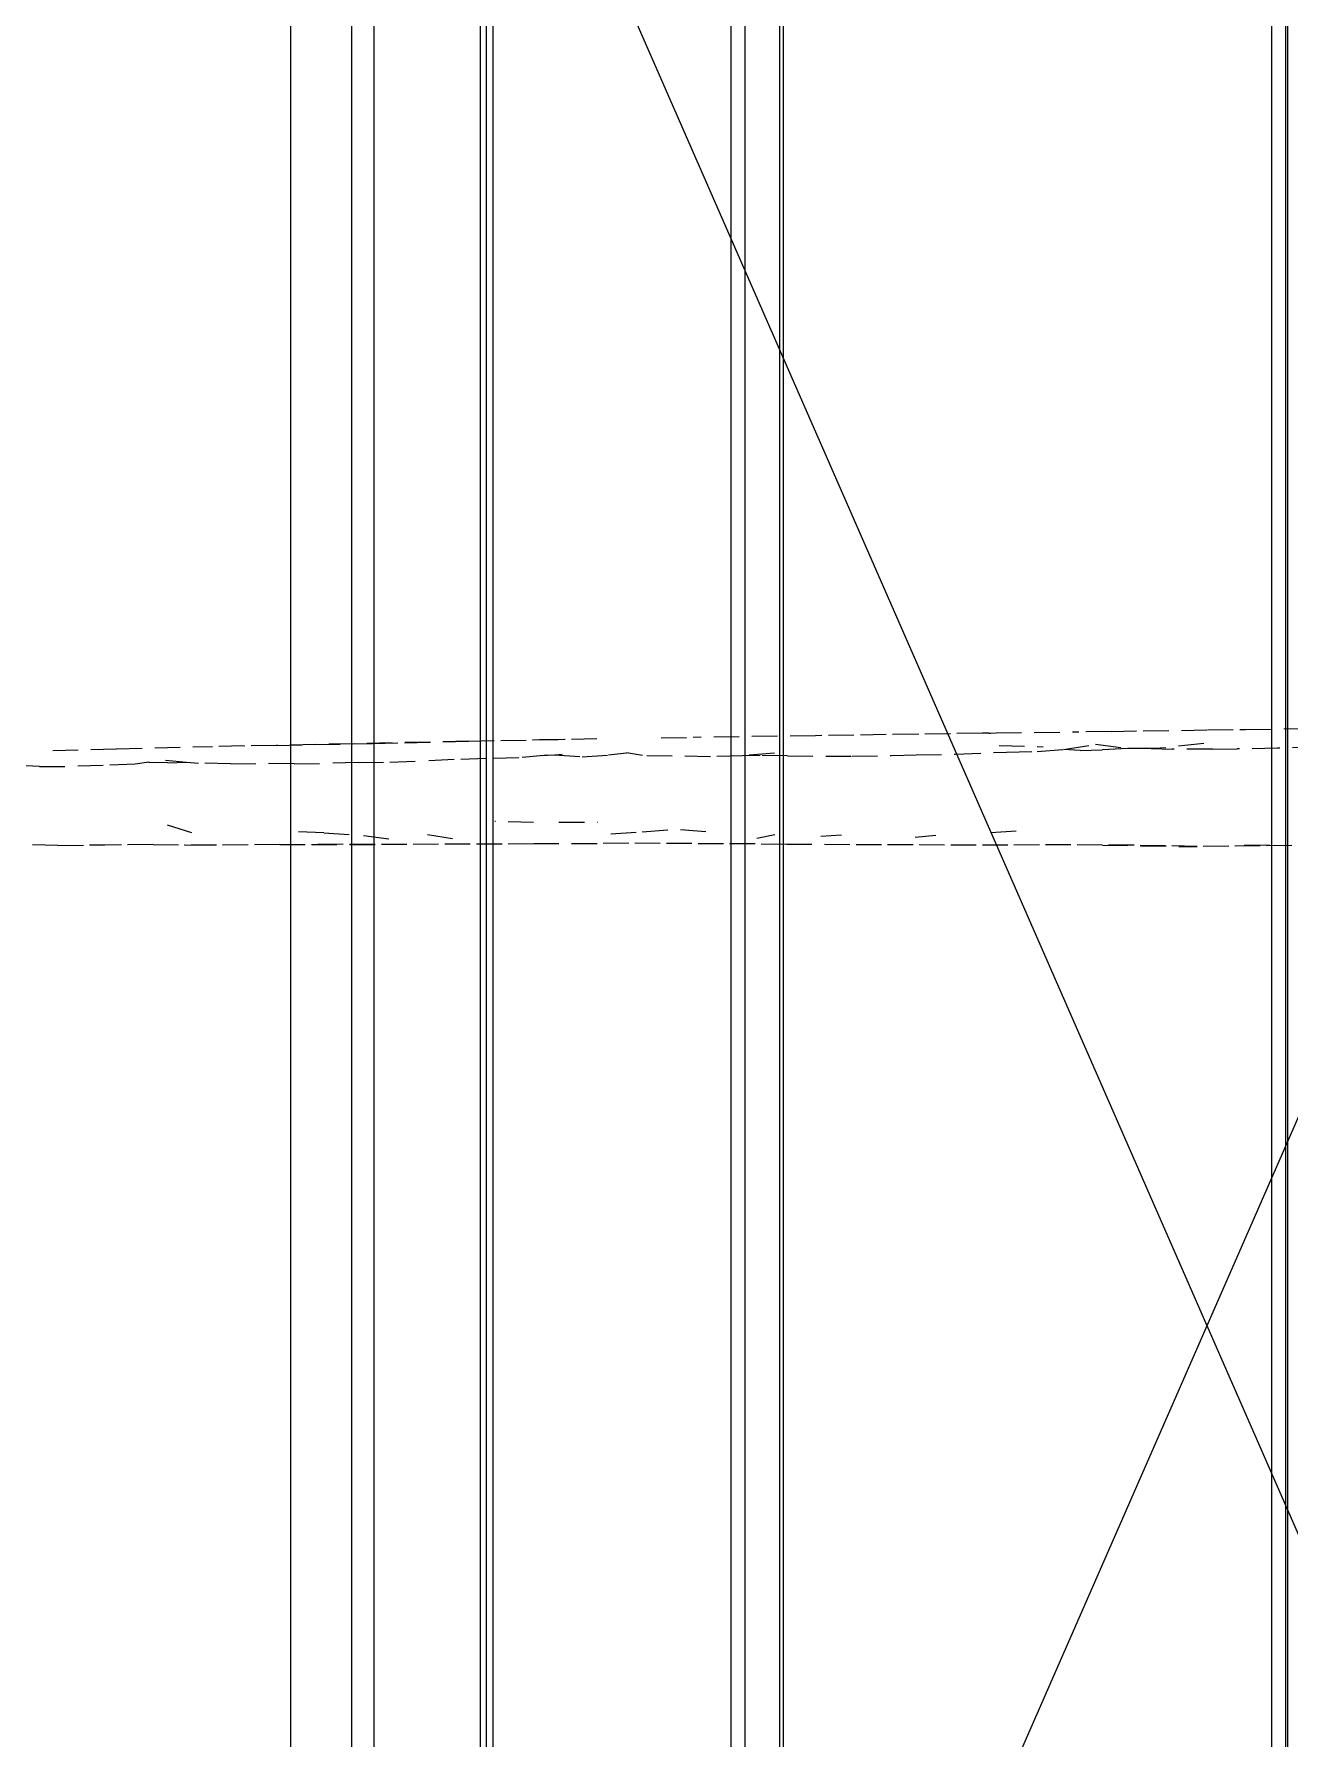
# Model space of a CAD drawing. Header units: millimetres. Extents: x 0 to 460473, y -68369 to 85219.
# Drawn here: x 230415.4 to 230723.9, y -38314.7 to -37895.8 of the extents above; entities that cross this region are included whole.
import ezdxf

# ---------------------------------------------------------------- set-up
doc = ezdxf.new("R2010")
doc.units = ezdxf.units.MM
doc.header["$LTSCALE"] = 50
doc.linetypes.add('HIDDEN2', pattern=[0.1875, 0.125, -0.0625])
doc.layers.add('hid', color=8, linetype='HIDDEN2')

# ---------------------------------------------------------------- blocks, each defined once
blk = doc.blocks.new('FSFSGF')
at = {"color": 1}
for p, q in [((325204.31, 82180.36), (325624.31, 83140.36)), ((325204.31, 83140.36), (325624.31, 82180.36))]:
    blk.add_line(p, q, dxfattribs=at)
at = {"color": 8}
for p, q in [((325592.82, 82269.86), (325592.82, 83050.86)), ((325618.89, 83050.86), (325618.89, 82269.86)), ((325639.32, 83050.86), (325639.32, 82269.86)), ((325394.4, 83049.36), (325394.4, 82271.36)), ((325394.99, 82271.36), (325394.99, 83049.36)), ((325398.4, 83049.36), (325398.4, 82271.36)), ((325518.28, 83049.36), (325518.28, 82271.36)), ((325519.32, 82271.36), (325519.32, 83049.36)), ((325527.82, 82273.36), (325527.82, 83047.36)), ((325531.26, 82273.36), (325531.26, 83047.36)), ((325589.63, 83047.36), (325589.63, 82273.36)), ((325591.32, 82273.36), (325591.32, 83047.36))]:
    blk.add_line(p, q, dxfattribs=at)
at = {"color": 1}
blk.add_lwpolyline([(325204.31, 82180.36), (325204.31, 83140.36), (325624.31, 83140.36), (325624.31, 82180.36)], close=True, dxfattribs=at)

msp = doc.modelspace()

# ---------------------------------------------------------------- linework, layer by layer
at = {"layer": 'hid'}
for p, q in [((230703.67844289, -38066.80308864), (230711.59673364, -38066.67710779)), ((230711.59673364, -38066.67710779), (230712.62069369, -38066.66394768)), ((230712.62069369, -38066.66394768), (230713.02335316, -38066.65501258)), ((230713.02335316, -38066.65501258), (230726.29512653, -38066.45842077)), ((230435.68617723, -38071.4000563), (230459.22515671, -38070.86647077)), ((230467.06940254, -38070.73281804), (230459.22515671, -38070.86647077)), ((230467.06940254, -38070.73281804), (230467.09435661, -38070.7064951)), ((230467.09435661, -38070.7064951), (230467.13099779, -38070.73167475)), ((230474.96955608, -38070.58618006), (230467.13099779, -38070.73167475)), ((230522.16038215, -38069.56333559), (230474.96955608, -38070.58618006)), ((230474.96955608, -38070.58618006), (230498.55915702, -38070.12491686)), ((230498.55915702, -38070.12491686), (230506.42910686, -38069.95194316)), ((230506.42910686, -38069.95194316), (230522.16038215, -38069.56333559)), ((230522.16038215, -38069.56333559), (230530.03670654, -38069.38936204)), ((230530.03670654, -38069.38936204), (230537.92015544, -38069.23338576)), ((230537.94834982, -38069.28501285), (230537.84489841, -38069.28764778)), ((230537.92015544, -38069.23338576), (230545.80360434, -38069.13340096)), ((230545.80360434, -38069.13340096), (230537.94834982, -38069.28501285)), ((230545.83707486, -38069.14571271), (230545.80360434, -38069.13340096)), ((230553.68480339, -38069.00408729), (230545.83707486, -38069.14571271)), ((230569.45695082, -38068.76245737), (230577.3520239, -38068.63281042)), ((230607.39213524, -38068.20372176), (230577.3520239, -38068.63281042)), ((230608.9158174, -38068.18521181), (230607.39213524, -38068.20372176)), ((230616.81164043, -38068.07022929), (230608.9158174, -38068.18521181)), ((230624.69996399, -38067.93891593), (230616.81164043, -38068.07022929)), ((230632.56642912, -38067.83887093), (230624.69996399, -38067.93891593)), ((230632.56642912, -38067.83887093), (230632.59241225, -38067.81426821)), ((230632.63141255, -38067.83772526), (230632.56642912, -38067.83887093)), ((230632.59241225, -38067.81426821), (230632.63141255, -38067.83772526)), ((230640.46302365, -38067.70907848), (230632.63141255, -38067.83772526)), ((230640.46302365, -38067.70907848), (230640.50111325, -38067.7043212)), ((230648.36023733, -38067.60171711), (230640.50111325, -38067.7043212)), ((230648.36023733, -38067.60171711), (230648.39523368, -38067.58263677)), ((230648.42410032, -38067.60053859), (230648.36023733, -38067.60171711)), ((230648.42410032, -38067.60053859), (230648.39523368, -38067.58263677)), ((230648.47510355, -38067.59988346), (230648.42410032, -38067.60053859)), ((230649.92301088, -38067.57402621), (230648.47510355, -38067.59988346)), ((230649.92301088, -38067.57402621), (230650.43514998, -38067.55759804)), ((230650.43514998, -38067.55759804), (230651.71928572, -38067.54194769)), ((230651.71928572, -38067.54194769), (230672.07977684, -38067.25368679)), ((230652.44164967, -38070.64250483), (230663.32188907, -38070.90746454)), ((230668.3124152, -38071.5903607), (230676.13249353, -38070.32688615)), ((230679.97859966, -38067.14570321), (230672.07977684, -38067.25368679)), ((230676.13249353, -38070.32688615), (230684.06993865, -38071.35073047)), ((230679.97859966, -38067.14570321), (230687.87629756, -38067.01239015)), ((230687.87629756, -38067.01239015), (230703.67844289, -38066.80308864)), ((230702.74663303, -38070.15124619), (230691.99163488, -38071.30507075)), ((230420.00927315, -38071.81366008), (230435.68617723, -38071.4000563)), ((230443.62327295, -38074.74174539), (230440.26648204, -38075.19581246)), ((230443.62327295, -38074.74174539), (230443.80135993, -38074.76187845)), ((230448.29992046, -38074.83520063), (230443.80135993, -38074.76187845)), ((230447.71721119, -38074.18796571), (230452.8301519, -38074.67062104)), ((230448.29992046, -38074.83520063), (230452.8301519, -38074.67062104)), ((230452.8301519, -38074.67062104), (230455.84814279, -38074.95551567)), ((230463.64534771, -38075.08149651), (230455.84814279, -38074.95551567)), ((230463.64534771, -38075.08149651), (230471.75790559, -38075.0644991)), ((230479.29187892, -38075.14548678), (230471.75790559, -38075.0644991)), ((230479.29187892, -38075.14548678), (230487.26307169, -38075.01917266)), ((230495.02090437, -38074.78920762), (230487.26307169, -38075.01917266)), ((230495.02090437, -38074.78920762), (230502.81173474, -38074.68755641)), ((230502.81173474, -38074.68755641), (230510.85267263, -38074.44392679)), ((230518.6262542, -38074.06198487), (230510.85267263, -38074.44392679)), ((230526.50445347, -38073.84468458), (230518.6262542, -38074.06198487)), ((230534.51464351, -38073.66704492), (230526.50445347, -38073.84468458)), ((230541.50501297, -38072.99290047), (230534.51464351, -38073.66704492)), ((230539.94576384, -38073.09013265), (230541.50501297, -38072.99290047)), ((230541.50501297, -38072.99290047), (230543.22848368, -38072.8854277)), ((230543.22848368, -38072.8854277), (230545.11402754, -38072.76784832)), ((230543.22848368, -38072.8854277), (230550.07680561, -38073.39541956)), ((230550.07680561, -38073.39541956), (230556.52522983, -38072.94282171)), ((230556.52522983, -38072.94282171), (230560.97504376, -38072.44389758)), ((230564.87439617, -38073.09546517), (230560.97504376, -38072.44389758)), ((230581.53898121, -38073.37975527), (230564.87439617, -38073.09546517)), ((230589.4025565, -38073.11279587), (230581.53898121, -38073.37975527)), ((230597.2758811, -38072.46989363), (230589.4025565, -38073.11279587)), ((230593.75562719, -38073.04413964), (230589.4025565, -38073.11279587)), ((230600.49578101, -38073.16478796), (230593.75562719, -38073.04413964)), ((230600.49578101, -38073.16478796), (230616.34479806, -38073.26377291)), ((230616.34479806, -38073.26377291), (230625.94487696, -38073.09979784)), ((230625.94487696, -38073.09979784), (230632.0768233, -38072.92882384)), ((230632.0768233, -38072.92882384), (230641.70240041, -38072.72118875)), ((230641.70240041, -38072.72118875), (230654.29252028, -38072.21393255)), ((230654.29252028, -38072.21393255), (230661.85049193, -38072.05928939)), ((230661.85049193, -38072.05928939), (230668.3124152, -38071.5903607)), ((230672.36700676, -38071.81166038), (230668.3124152, -38071.5903607)), ((230672.36700676, -38071.81166038), (230677.7865029, -38071.71834124)), ((230684.06993865, -38071.35073047), (230677.7865029, -38071.71834124)), ((230689.811547, -38071.31763652), (230684.06993865, -38071.35073047)), ((230691.99163488, -38071.30507075), (230689.811547, -38071.31763652)), ((230689.811547, -38071.31763652), (230695.00454925, -38071.48237712)), ((230704.85286079, -38071.48237712), (230695.00454925, -38071.48237712)), ((230704.85286079, -38071.48237712), (230710.94655981, -38071.45938061)), ((230720.86686632, -38071.28907318), (230710.94655981, -38071.45938061)), ((230730.79167251, -38071.01111544), (230720.86686632, -38071.28907318)), ((230416.77062455, -38075.79872079), (230411.78572303, -38075.5524249)), ((230416.77062455, -38075.79872079), (230424.5445811, -38075.76439267)), ((230432.39203252, -38075.55609101), (230424.5445811, -38075.76439267)), ((230440.26648204, -38075.19581246), (230432.39203252, -38075.55609101)), ((230448.12443272, -38090.14253971), (230455.24181017, -38092.34187195)), ((230486.58174432, -38092.08091163), (230478.69417071, -38091.75696089)), ((230538.1252661, -38089.4969712), (230528.60880636, -38089.31166605)), ((230544.35545557, -38089.48597287), (230553.8220438, -38089.46897546)), ((230557.08431574, -38092.3005449), (230564.83089921, -38091.81395222)), ((230564.83089921, -38091.81395222), (230572.60298089, -38091.20237855)), ((230580.44218288, -38091.82994979), (230572.60298089, -38091.20237855)), ((230650.44491425, -38091.9872592), (230658.19524745, -38091.4453416)), ((230421.27480968, -38095.16277634), (230413.4783547, -38095.00946632)), ((230421.27480968, -38095.16277634), (230429.07876413, -38095.11844975)), ((230432.82871244, -38095.08288942), (230429.07876413, -38095.11844975)), ((230436.86359493, -38095.05245978), (230432.82871244, -38095.08288942)), ((230444.66229975, -38094.97847103), (230436.86359493, -38095.05245978)), ((230444.66229975, -38094.97847103), (230452.37738429, -38095.0537125)), ((230452.37738429, -38095.0537125), (230452.423756, -38095.05021887)), ((230452.423756, -38095.05021887), (230452.47216945, -38095.05367489)), ((230452.44863043, -38095.0827885), (230452.423756, -38095.05021887)), ((230460.22896154, -38095.11511692), (230452.44863043, -38095.0827885)), ((230452.47216945, -38095.05367489), (230460.22896154, -38095.11511692)), ((230467.99429369, -38095.05312635), (230460.22896154, -38095.11511692)), ((230475.78437412, -38094.93747727), (230467.99429369, -38095.05312635)), ((230475.78437412, -38094.93747727), (230483.57445454, -38094.9271455)), ((230491.38028387, -38094.88415204), (230483.57445454, -38094.9271455)), ((230483.57445454, -38094.9271455), (230499.18123853, -38094.97447164)), ((230486.58174432, -38092.08091163), (230494.51168996, -38092.58716798)), ((230499.18123853, -38094.97447164), (230491.38028387, -38094.88415204)), ((230502.56462701, -38093.66967005), (230494.51168996, -38092.58716798)), ((230506.98294314, -38094.97213866), (230499.18123853, -38094.97447164)), ((230514.78577268, -38094.83615934), (230506.98294314, -38094.97213866)), ((230518.22090754, -38093.57768403), (230510.19159384, -38092.31254307)), ((230522.56947855, -38094.85948913), (230514.78577268, -38094.83615934)), ((230530.3648086, -38094.84549125), (230522.56947855, -38094.85948913)), ((230538.14588966, -38094.77783487), (230530.3648086, -38094.84549125)), ((230553.70542695, -38094.75083898), (230538.14588966, -38094.77783487)), ((230561.48388319, -38094.63885601), (230553.70542695, -38094.75083898)), ((230569.25146518, -38094.70284628), (230561.48388319, -38094.63885601)), ((230577.01117273, -38094.73584126), (230569.25146518, -38094.70284628)), ((230584.78137954, -38094.80549734), (230577.01117273, -38094.73584126)), ((230592.53133777, -38094.78949977), (230584.78137954, -38094.80549734)), ((230600.29891977, -38094.95447468), (230592.53133777, -38094.78949977)), ((230597.38349858, -38092.54284139), (230592.96218266, -38093.47369984)), ((230615.82058471, -38094.98613653), (230600.29891977, -38094.95447468)), ((230613.76385349, -38092.64982512), (230608.64771114, -38092.99777221)), ((230623.57654252, -38095.01579869), (230615.82058471, -38094.98613653)), ((230631.32950054, -38095.06345811), (230623.57654252, -38095.01579869)), ((230639.09370777, -38095.06479124), (230631.32950054, -38095.06345811)), ((230636.89523646, -38092.76047496), (230631.86008845, -38093.18707676)), ((230646.84329103, -38095.13078121), (230639.09370777, -38095.06479124)), ((230654.60937313, -38095.1174499), (230646.84329103, -38095.13078121)), ((230662.35633157, -38094.99913456), (230654.60937313, -38095.1174499)), ((230670.10741472, -38095.02546389), (230662.35633157, -38094.99913456)), ((230677.85774792, -38095.07312331), (230670.10741472, -38095.02546389)), ((230685.61033097, -38095.1404464), (230677.85774792, -38095.07312331)), ((230677.85774792, -38095.07312331), (230701.11887182, -38095.47172936)), ((230693.36066417, -38095.26909351), (230685.61033097, -38095.1404464)), ((230701.11887182, -38095.47172936), (230693.36066417, -38095.26909351)), ((230708.87295476, -38095.34541524), (230701.11887182, -38095.47172936)), ((230716.62028818, -38095.26276114), (230708.87295476, -38095.34541524)), ((230712.64444111, -38095.13511388), (230720.41389798, -38095.02013137)), ((230724.36837154, -38095.22476692), (230716.62028818, -38095.26276114))]:
    msp.add_line(p, q, dxfattribs=at)

# ---------------------------------------------------------------- block references
at = {"rotation": 180}
msp.add_blockref('FSFSGF', (556117.81684452, 44447.228343), dxfattribs=at)

doc.saveas('drawing.dxf')
